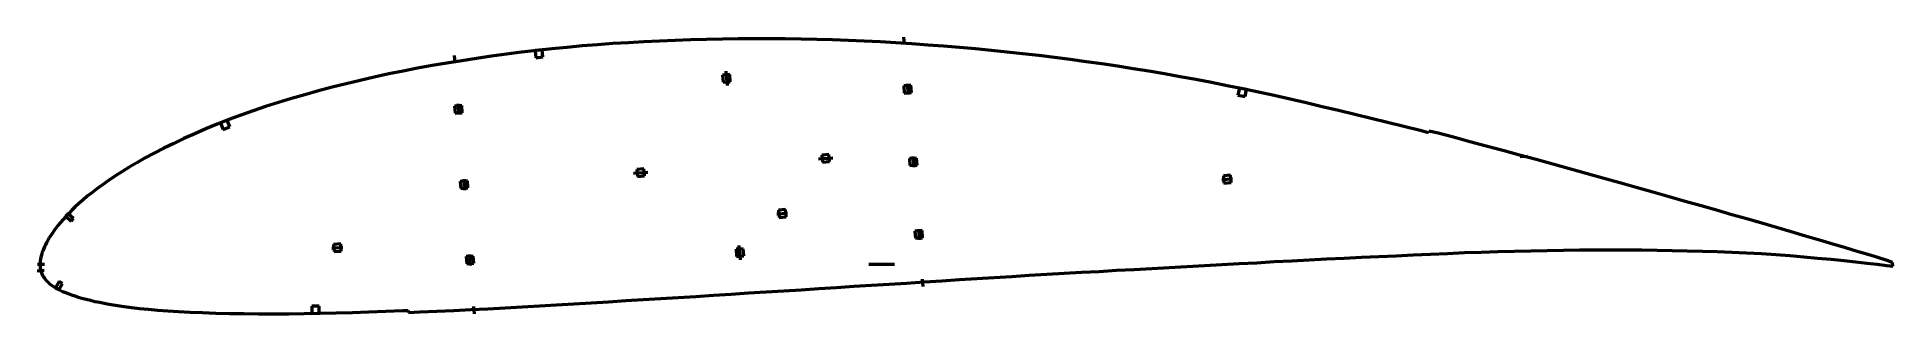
# Model space of a CAD drawing. Header units: metres. Extents: x -387 to 645, y -28 to 126.
import ezdxf

# ---------------------------------------------------------------- set-up
doc = ezdxf.new("R2010")
doc.units = ezdxf.units.M
for name, color, linetype, lineweight in [('FoilLayer', 1, 'Continuous', 50), ('StringerLayer', 1, 'Continuous', 50), ('SubLayer', 1, 'Continuous', 50)]:
    doc.layers.add(name, color=color, linetype=linetype, lineweight=lineweight)

msp = doc.modelspace()

# ---------------------------------------------------------------- linework, layer by layer
at = {"layer": 'FoilLayer'}
for p, q in [((-40.9, 124.1), (-49.6, 123.7)), ((-32.2, 124.5), (-40.9, 124.1)), ((-23.5, 124.8), (-32.2, 124.5)), ((-14.8, 125), (-23.5, 124.8)), ((-6, 125.2), (-14.8, 125)), ((2.7, 125.3), (-6, 125.2)), ((11.5, 125.4), (2.7, 125.3)), ((20.3, 125.4), (11.5, 125.4)), ((29, 125.3), (20.3, 125.4)), ((37.8, 125.2), (29, 125.3)), ((46.5, 125), (37.8, 125.2)), ((55.3, 124.7), (46.5, 125)), ((64.1, 124.4), (55.3, 124.7)), ((72.9, 124), (64.1, 124.4)), ((81.7, 123.6), (72.9, 124)), ((-142.7, 114.5), (-151, 113.2)), ((-134.4, 115.7), (-142.7, 114.5)), ((-126.1, 116.9), (-134.4, 115.7)), ((-117.7, 117.9), (-126.1, 116.9)), ((-109.3, 118.9), (-117.7, 117.9)), ((-100.9, 119.8), (-109.3, 118.9)), ((-92.5, 120.6), (-100.9, 119.8)), ((-84, 121.4), (-92.5, 120.6)), ((-75.5, 122), (-84, 121.4)), ((-66.9, 122.7), (-75.5, 122)), ((-58.3, 123.2), (-66.9, 122.7)), ((-49.6, 123.7), (-58.3, 123.2)), ((90.5, 123.1), (81.7, 123.6)), ((99.3, 122.5), (90.5, 123.1)), ((108.2, 121.9), (99.3, 122.5)), ((117, 121.2), (108.2, 121.9)), ((125.9, 120.5), (117, 121.2)), ((134.7, 119.7), (125.9, 120.5)), ((143.6, 118.8), (134.7, 119.7)), ((152.4, 117.9), (143.6, 118.8)), ((161.2, 117), (152.4, 117.9)), ((170, 116), (161.2, 117)), ((178.8, 114.9), (170, 116)), ((187.5, 113.8), (178.8, 114.9)), ((196.3, 112.6), (187.5, 113.8)), ((-199.6, 104), (-207.5, 102.2)), ((-191.6, 105.8), (-199.6, 104)), ((-183.6, 107.4), (-191.6, 105.8)), ((-175.5, 109), (-183.6, 107.4)), ((-167.4, 110.5), (-175.5, 109)), ((-159.2, 111.9), (-167.4, 110.5)), ((-151, 113.2), (-159.2, 111.9)), ((205, 111.4), (196.3, 112.6)), ((213.8, 110.1), (205, 111.4)), ((222.5, 108.7), (213.8, 110.1)), ((231.2, 107.3), (222.5, 108.7)), ((239.9, 105.8), (231.2, 107.3)), ((248.6, 104.3), (239.9, 105.8)), ((257.3, 102.7), (248.6, 104.3)), ((-238.2, 94.3), (-245.7, 92.2)), ((-230.7, 96.4), (-238.2, 94.3)), ((-223, 98.4), (-230.7, 96.4)), ((-215.3, 100.4), (-223, 98.4)), ((-207.5, 102.2), (-215.3, 100.4)), ((266, 101), (257.3, 102.7)), ((274.7, 99.3), (266, 101)), ((283.4, 97.5), (274.7, 99.3)), ((292.2, 95.7), (283.4, 97.5)), ((301, 93.8), (292.2, 95.7)), ((309.9, 91.8), (301, 93.8)), ((-273.8, 82.9), (-280.5, 80.5)), ((-267, 85.4), (-273.8, 82.9)), ((-260.1, 87.7), (-267, 85.4)), ((-252.9, 90), (-260.1, 87.7)), ((-245.7, 92.2), (-252.9, 90)), ((318.8, 89.7), (309.9, 91.8)), ((327.7, 87.6), (318.8, 89.7)), ((336.7, 85.5), (327.7, 87.6)), ((345.8, 83.3), (336.7, 85.5)), ((354.9, 81.1), (345.8, 83.3)), ((-299.5, 72.6), (-305.5, 70)), ((-293.4, 75.3), (-299.5, 72.6)), ((-287, 77.9), (-293.4, 75.3)), ((-280.5, 80.5), (-287, 77.9)), ((363.9, 78.9), (354.9, 81.1)), ((373, 76.6), (363.9, 78.9)), ((382.1, 74.3), (373, 76.6)), ((386.7, 73.1), (382.1, 74.3)), ((386.9, 74.1), (386.7, 73.1)), ((391.4, 73), (386.9, 74.1)), ((400.6, 70.6), (391.4, 73)), ((-316.7, 64.5), (-322, 61.8)), ((-311.2, 67.2), (-316.7, 64.5)), ((-305.5, 70), (-311.2, 67.2)), ((409.7, 68.1), (400.6, 70.6)), ((418.9, 65.7), (409.7, 68.1)), ((428.1, 63.2), (418.9, 65.7)), ((437.3, 60.7), (428.1, 63.2)), ((-336, 54), (-340.1, 51.4)), ((-331.6, 56.5), (-336, 54)), ((-327, 59.2), (-331.6, 56.5)), ((-322, 61.8), (-327, 59.2)), ((446.6, 58.2), (437.3, 60.7)), ((455.9, 55.6), (446.6, 58.2)), ((465.2, 53.1), (455.9, 55.6)), ((474.5, 50.5), (465.2, 53.1)), ((-353.9, 42), (-356.7, 39.8)), ((-350.8, 44.2), (-353.9, 42)), ((-347.5, 46.6), (-350.8, 44.2)), ((-344, 49), (-347.5, 46.6)), ((-340.1, 51.4), (-344, 49)), ((483.8, 47.9), (474.5, 50.5)), ((493.1, 45.3), (483.8, 47.9)), ((502.3, 42.7), (493.1, 45.3)), ((511.5, 40.1), (502.3, 42.7)), ((-366, 31.9), (-367.9, 30.1)), ((-363.9, 33.8), (-366, 31.9)), ((-361.7, 35.7), (-363.9, 33.8)), ((-359.3, 37.8), (-361.7, 35.7)), ((-356.7, 39.8), (-359.3, 37.8)), ((520.6, 37.5), (511.5, 40.1)), ((529.6, 35), (520.6, 37.5)), ((538.4, 32.5), (529.6, 35)), ((547, 30.1), (538.4, 32.5)), ((-375.4, 21.8), (-376.6, 20.3)), ((-374.1, 23.3), (-375.4, 21.8)), ((-372.7, 24.9), (-374.1, 23.3)), ((-371.2, 26.6), (-372.7, 24.9)), ((-369.6, 28.3), (-371.2, 26.6)), ((-367.9, 30.1), (-369.6, 28.3)), ((555.5, 27.6), (547, 30.1)), ((563.9, 25.2), (555.5, 27.6)), ((572.2, 22.8), (563.9, 25.2)), ((580.3, 20.4), (572.2, 22.8)), ((-382.5, 10.9), (-383.1, 9.7)), ((-381.9, 12.1), (-382.5, 10.9)), ((-381.2, 13.3), (-381.9, 12.1)), ((-380.4, 14.7), (-381.2, 13.3)), ((-379.6, 16), (-380.4, 14.7)), ((-378.6, 17.4), (-379.6, 16)), ((-377.6, 18.8), (-378.6, 17.4)), ((-376.6, 20.3), (-377.6, 18.8)), ((588.4, 18.1), (580.3, 20.4)), ((596.4, 15.7), (588.4, 18.1)), ((604.2, 13.4), (596.4, 15.7)), ((611.6, 11.2), (604.2, 13.4)), ((618.7, 9.1), (611.6, 11.2)), ((-385.4, 1.9), (-385.5, 0.9)), ((-385.5, 0.9), (-385.5, -0.1)), ((-385.2, 3), (-385.4, 1.9)), ((-385, 4), (-385.2, 3)), ((-384.8, 5.1), (-385, 4)), ((-384.5, 6.2), (-384.8, 5.1)), ((-384, 7.3), (-384.5, 6.2)), ((-383.6, 8.5), (-384, 7.3)), ((-383.1, 9.7), (-383.6, 8.5)), ((271.8, -0.1), (281.5, 0.4)), ((281.5, 0.4), (291.3, 0.9)), ((291.3, 0.9), (301, 1.5)), ((301, 1.5), (310.7, 2)), ((310.7, 2), (320.4, 2.5)), ((320.4, 2.5), (330.1, 3)), ((330.1, 3), (339.8, 3.5)), ((339.8, 3.5), (349.5, 3.9)), ((349.5, 3.9), (359.2, 4.4)), ((359.2, 4.4), (368.8, 4.8)), ((368.8, 4.8), (378.3, 5.3)), ((378.3, 5.3), (387.8, 5.7)), ((387.8, 5.7), (397.3, 6.1)), ((397.3, 6.1), (406.7, 6.5)), ((406.7, 6.5), (416, 6.8)), ((416, 6.8), (425.3, 7.1)), ((425.3, 7.1), (434.5, 7.3)), ((434.5, 7.3), (443.6, 7.5)), ((443.6, 7.5), (452.8, 7.7)), ((452.8, 7.7), (461.8, 7.9)), ((461.8, 7.9), (470.7, 8)), ((470.7, 8), (479.4, 8.1)), ((479.4, 8.1), (488.1, 8.1)), ((488.1, 8.1), (496.8, 8)), ((496.8, 8), (505.4, 8)), ((505.4, 8), (513.9, 7.9)), ((513.9, 7.9), (522.3, 7.7)), ((522.3, 7.7), (530.7, 7.5)), ((530.7, 7.5), (539.1, 7.4)), ((539.1, 7.4), (547.3, 7.2)), ((547.3, 7.2), (555.5, 6.8)), ((555.5, 6.8), (563.7, 6.4)), ((563.7, 6.4), (571.9, 6)), ((571.9, 6), (579.9, 5.5)), ((579.9, 5.5), (587.8, 4.9)), ((587.8, 4.9), (595.6, 4.2)), ((595.6, 4.2), (603.2, 3.5)), ((603.2, 3.5), (610.6, 2.8)), ((610.6, 2.8), (617.7, 2.1)), ((617.7, 2.1), (624.3, 1.3)), ((625.2, 7.2), (618.7, 9.1)), ((624.3, 1.3), (630.6, 0.7)), ((631.2, 5.4), (625.2, 7.2)), ((630.6, 0.7), (636.4, 0)), ((636.7, 3.7), (631.2, 5.4)), ((641.8, 2.1), (636.7, 3.7)), ((644.9, 1.1), (641.8, 2.1)), ((645.1, -1.1), (644.9, 1.1)), ((-385.5, -0.1), (-385.5, -1)), ((-385.5, -1), (-385.5, -1.9)), ((-385.5, -1.9), (-385.3, -2.8)), ((-385.3, -2.8), (-385.1, -3.8)), ((-385.1, -3.8), (-384.8, -4.7)), ((-384.8, -4.7), (-384.4, -5.6)), ((-384.4, -5.6), (-383.9, -6.5)), ((-383.9, -6.5), (-383.3, -7.4)), ((-383.3, -7.4), (-382.7, -8.3)), ((-382.7, -8.3), (-381.9, -9.1)), ((-381.9, -9.1), (-381.1, -10)), ((-381.1, -10), (-380.2, -10.8)), ((96.5, -10.4), (106.2, -9.8)), ((106.2, -9.8), (116, -9.2)), ((116, -9.2), (125.8, -8.5)), ((125.8, -8.5), (135.5, -7.9)), ((135.5, -7.9), (145.2, -7.3)), ((145.2, -7.3), (155, -6.7)), ((155, -6.7), (164.7, -6.1)), ((164.7, -6.1), (174.4, -5.5)), ((174.4, -5.5), (184.1, -5)), ((184.1, -5), (193.8, -4.4)), ((193.8, -4.4), (203.6, -3.9)), ((203.6, -3.9), (213.3, -3.3)), ((213.3, -3.3), (223, -2.8)), ((223, -2.8), (232.8, -2.3)), ((232.8, -2.3), (242.5, -1.7)), ((242.5, -1.7), (252.3, -1.2)), ((252.3, -1.2), (262.1, -0.6)), ((262.1, -0.6), (271.8, -0.1)), ((636.4, 0), (641.7, -0.7)), ((641.7, -0.7), (645.1, -1.1)), ((-380.2, -10.8), (-379.2, -11.6)), ((-379.2, -11.6), (-378.1, -12.3)), ((-378.1, -12.3), (-377, -13)), ((-377, -13), (-375.7, -13.7)), ((-375.7, -13.7), (-374.4, -14.4)), ((-374.4, -14.4), (-373, -15.1)), ((-373, -15.1), (-371.4, -15.7)), ((-371.4, -15.7), (-369.8, -16.3)), ((-369.8, -16.3), (-368.1, -16.9)), ((-368.1, -16.9), (-366.2, -17.6)), ((-366.2, -17.6), (-364.3, -18.2)), ((-364.3, -18.2), (-362.2, -18.8)), ((-362.2, -18.8), (-359.9, -19.4)), ((-359.9, -19.4), (-357.5, -20)), ((-357.5, -20), (-355, -20.6)), ((-355, -20.6), (-352.2, -21.1)), ((-69.3, -20.8), (-59.7, -20.2)), ((-59.7, -20.2), (-50, -19.6)), ((-50, -19.6), (-40.2, -19)), ((-40.2, -19), (-30.5, -18.4)), ((-30.5, -18.4), (-20.7, -17.8)), ((-20.7, -17.8), (-11, -17.2)), ((-11, -17.2), (-1.2, -16.6)), ((-1.2, -16.6), (8.6, -15.9)), ((8.6, -15.9), (18.3, -15.3)), ((18.3, -15.3), (28.1, -14.7)), ((28.1, -14.7), (37.9, -14.1)), ((37.9, -14.1), (47.6, -13.5)), ((47.6, -13.5), (57.4, -12.9)), ((57.4, -12.9), (67.2, -12.2)), ((67.2, -12.2), (76.9, -11.6)), ((76.9, -11.6), (86.7, -11)), ((86.7, -11), (96.5, -10.4)), ((-352.2, -21.1), (-349.2, -21.7)), ((-349.2, -21.7), (-346, -22.3)), ((-346, -22.3), (-342.5, -22.9)), ((-342.5, -22.9), (-338.7, -23.4)), ((-338.7, -23.4), (-334.6, -24)), ((-334.6, -24), (-330.2, -24.5)), ((-330.2, -24.5), (-325.4, -24.9)), ((-325.4, -24.9), (-320.2, -25.4)), ((-320.2, -25.4), (-314.5, -25.8)), ((-314.5, -25.8), (-308.5, -26.2)), ((-308.5, -26.2), (-302, -26.6)), ((-302, -26.6), (-295.1, -26.8)), ((-295.1, -26.8), (-287.8, -27.1)), ((-287.8, -27.1), (-280.2, -27.3)), ((-280.2, -27.3), (-272.2, -27.4)), ((-272.2, -27.4), (-264, -27.5)), ((-264, -27.5), (-255.7, -27.5)), ((-255.7, -27.5), (-247.2, -27.5)), ((-247.2, -27.5), (-238.6, -27.4)), ((-238.6, -27.4), (-229.8, -27.2)), ((-229.8, -27.2), (-220.9, -27)), ((-220.9, -27), (-211.8, -26.7)), ((-211.8, -26.7), (-202.6, -26.4)), ((-202.6, -26.4), (-193.2, -26.1)), ((-193.2, -26.1), (-183.8, -25.7)), ((-183.8, -25.7), (-180.7, -25.6)), ((-180.7, -25.6), (-180.6, -26.7)), ((-180.6, -26.7), (-174.3, -26.4)), ((-174.3, -26.4), (-164.9, -26)), ((-164.9, -26), (-155.4, -25.6)), ((-155.4, -25.6), (-146, -25.2)), ((-146, -25.2), (-136.4, -24.7)), ((-136.4, -24.7), (-126.9, -24.2)), ((-126.9, -24.2), (-117.3, -23.7)), ((-117.3, -23.7), (-107.7, -23.1)), ((-107.7, -23.1), (-98.2, -22.6)), ((-98.2, -22.6), (-88.6, -22)), ((-88.6, -22), (-79, -21.4)), ((-79, -21.4), (-69.3, -20.8))]:
    msp.add_line(p, q, dxfattribs=at)
at = {"layer": 'StringerLayer'}
for p, q in [((-106.2, 119.2), (-110.2, 118.8)), ((-110.2, 118.8), (-109.8, 114.8)), ((-109.8, 114.8), (-105.8, 115.3)), ((-105.8, 115.3), (-106.2, 119.2)), ((281.6, 97.9), (280.7, 94)), ((280.7, 94), (284.7, 93.2)), ((285.5, 97.1), (281.6, 97.9)), ((284.7, 93.2), (285.5, 97.1)), ((-281.4, 80.1), (-285.1, 78.6)), ((-285.1, 78.6), (-283.7, 74.9)), ((-283.7, 74.9), (-280, 76.4)), ((-280, 76.4), (-281.4, 80.1)), ((-369.8, 28.1), (-371.2, 26.7)), ((-371.2, 26.7), (-368.3, 23.9)), ((-366.9, 25.4), (-369.8, 28.1)), ((-368.3, 23.9), (-366.9, 25.4)), ((-374.9, -9.6), (-376.9, -13.1)), ((-373.1, -10.6), (-374.9, -9.6)), ((-376.9, -13.1), (-375.1, -14.1)), ((-375.1, -14.1), (-373.1, -10.6)), ((-230.3, -23.2), (-234.3, -23.3)), ((-234.3, -23.3), (-234.3, -27.3)), ((-234.3, -27.3), (-230.3, -27.2)), ((-230.3, -27.2), (-230.3, -23.2))]:
    msp.add_line(p, q, dxfattribs=at)
at = {"layer": 'SubLayer'}
for p, q in [((94.8, 126.3), (95.1, 122.3)), ((-155.2, 116.1), (-154.8, 112.1)), ((-1.9, 105.5), (-5.9, 105.2)), ((-5.9, 105.2), (-5.6, 101.2)), ((-4, 107.3), (-3.4, 99.4)), ((-1.6, 101.5), (-1.9, 105.5)), ((-5.6, 101.2), (-1.6, 101.5)), ((98.9, 99.5), (94.9, 99.2)), ((94.9, 99.2), (95.2, 95.2)), ((95.2, 95.2), (99.2, 95.5)), ((96.8, 100.4), (97.3, 94.4)), ((99.2, 95.5), (98.9, 99.5)), ((-151, 88.3), (-155, 88)), ((-155, 88), (-154.7, 84)), ((-154.7, 84), (-150.7, 84.3)), ((-153.1, 89.2), (-152.6, 83.2)), ((-150.7, 84.3), (-151, 88.3)), ((-49.7, 53.1), (-53.6, 52.8)), ((-53.6, 52.8), (-53.3, 48.8)), ((-49.3, 49.1), (-49.7, 53.1)), ((47.5, 58.6), (55.5, 59.2)), ((53.3, 61), (49.3, 60.7)), ((49.3, 60.7), (49.7, 56.7)), ((49.7, 56.7), (53.6, 57.1)), ((53.6, 57.1), (53.3, 61)), ((102, 59.1), (98, 58.8)), ((98, 58.8), (98.3, 54.9)), ((98.3, 54.9), (102.3, 55.2)), ((99.9, 60), (100.4, 54)), ((102.3, 55.2), (102, 59.1)), ((437.8, 59.9), (441.8, 60.2)), ((-147.8, 46.4), (-151.8, 46.1)), ((-151.8, 46.1), (-151.5, 42.2)), ((-151.5, 42.2), (-147.5, 42.5)), ((-149.9, 47.3), (-149.4, 41.3)), ((-147.5, 42.5), (-147.8, 46.4)), ((-55.5, 50.7), (-47.5, 51.3)), ((-53.3, 48.8), (-49.3, 49.1)), ((271.8, 47.1), (277.8, 47.6)), ((276.7, 49.5), (272.7, 49.2)), ((272.7, 49.2), (273, 45.2)), ((273, 45.2), (277, 45.5)), ((277, 45.5), (276.7, 49.5)), ((24.3, 28.1), (30.3, 28.5)), ((29.2, 30.4), (25.2, 30.1)), ((25.2, 30.1), (25.5, 26.1)), ((25.5, 26.1), (29.5, 26.4)), ((29.5, 26.4), (29.2, 30.4)), ((568.5, 23.3), (568.8, 24.3)), ((-218.3, 11.4), (-222.3, 11.1)), ((-222.3, 11.1), (-222, 7.1)), ((-218, 7.4), (-218.3, 11.4)), ((4, 2.5), (3.4, 10.5)), ((105.1, 18.8), (101.1, 18.5)), ((101.1, 18.5), (101.4, 14.5)), ((101.4, 14.5), (105.4, 14.8)), ((103, 19.6), (103.5, 13.6)), ((105.4, 14.8), (105.1, 18.8)), ((606.9, 12.1), (607.2, 13)), ((-387, 0), (-383, 0)), ((-223.2, 9), (-217.2, 9.5)), ((-222, 7.1), (-218, 7.4)), ((-144.6, 4.6), (-148.5, 4.3)), ((-148.5, 4.3), (-148.2, 0.3)), ((-148.2, 0.3), (-144.3, 0.6)), ((-146.6, 5.4), (-146.2, -0.6)), ((-144.3, 0.6), (-144.6, 4.6)), ((5.6, 8.7), (1.6, 8.4)), ((1.6, 8.4), (1.9, 4.4)), ((1.9, 4.4), (5.9, 4.7)), ((5.9, 4.7), (5.6, 8.7)), ((75.4, 0), (89.7, 0)), ((565.3, 5.8), (565.4, 6.8)), ((605.2, 2.8), (605.2, 3.8)), ((625.1, 0.8), (625.1, 1.8)), ((626.1, 6.4), (626.4, 7.3)), ((-387.2, -3.6), (-383.2, -3.3)), ((105.2, -8.3), (105.5, -12.3)), ((-144.4, -23.5), (-144.1, -27.5))]:
    msp.add_line(p, q, dxfattribs=at)

doc.saveas('drawing.dxf')
